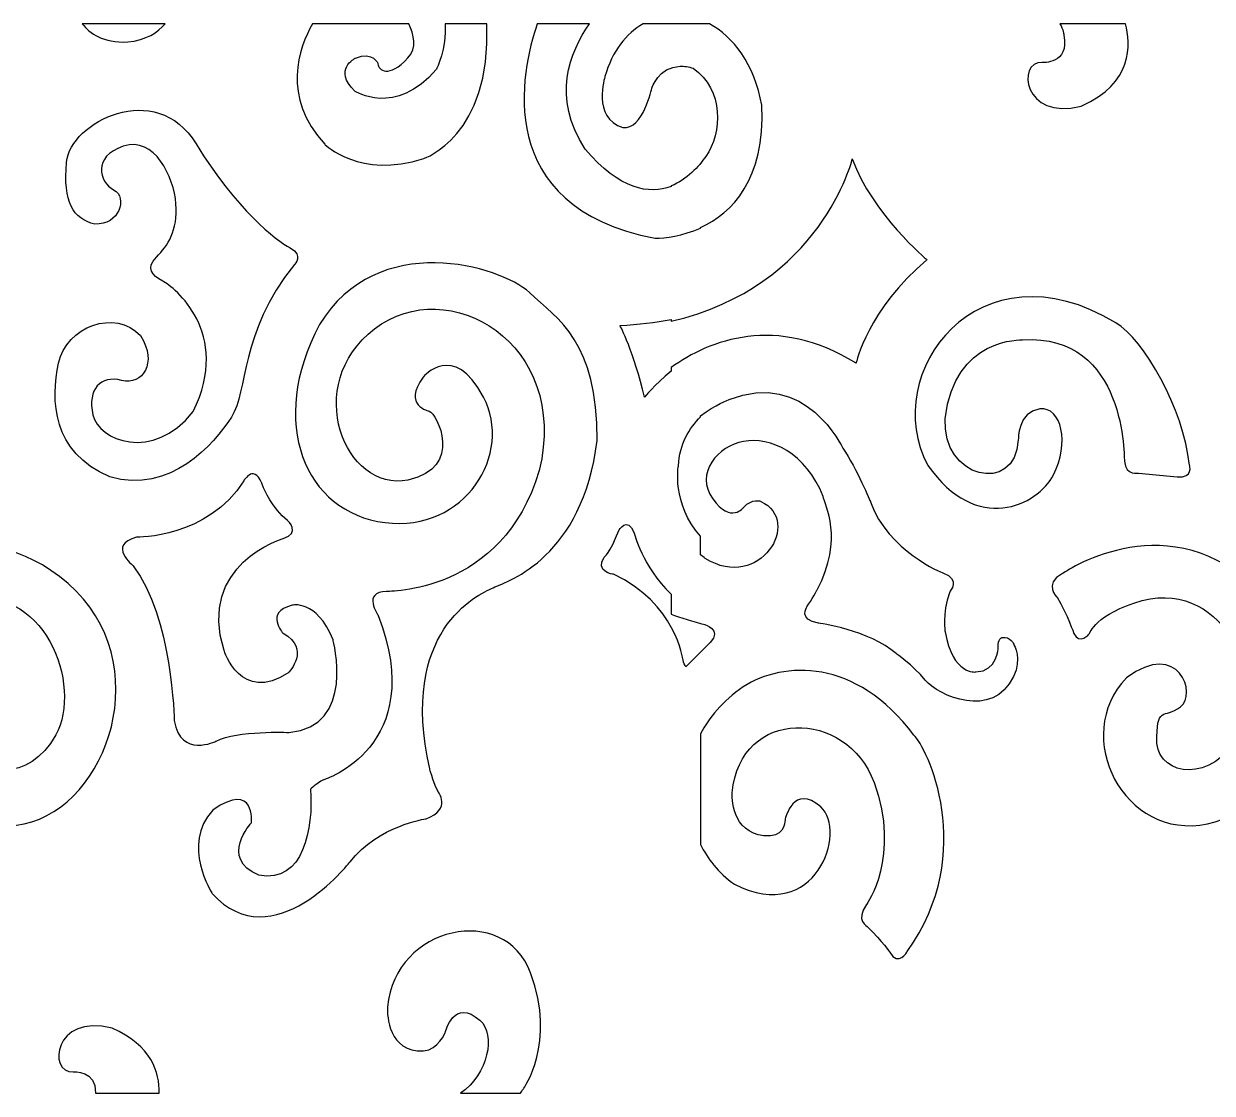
# Model space of a CAD drawing. Header units: centimetres. Extents: x 1.9 to 27.5, y -9.5 to -7.2.
# Drawn here: x 19.8 to 22.322, y -9.5 to -7.231 of the extents above; entities that cross this region are included whole.
import ezdxf

# ---------------------------------------------------------------- set-up
doc = ezdxf.new("R2010")
doc.units = ezdxf.units.CM
doc.header["$MEASUREMENT"] = 0
doc.layers.add('layer 1', color=7, linetype='Continuous')

msp = doc.modelspace()

# ---------------------------------------------------------------- linework, layer by layer
at = {"layer": 'layer 1', "color": 250}
for points, knots in [([(19.92445, -7.23134), (19.92445, -7.23134), (20.10049, -7.23134), (20.10049, -7.23134), (20.10049, -7.23134), (20.08493, -7.24905), (20.05997, -7.26621), (20.0207, -7.26988), (20.0207, -7.26988), (19.96828, -7.27227), (19.93977, -7.25173), (19.92445, -7.23134)], [0, 0, 0, 0, 0.25, 0.25, 0.25, 0.25, 0.5, 0.5, 0.5, 0.5, 1, 1, 1, 1]), ([(20.41293, -7.23134), (20.41293, -7.23134), (20.61716, -7.23134), (20.61716, -7.23134), (20.61716, -7.23134), (20.62842, -7.2542), (20.635, -7.28258), (20.61546, -7.30373), (20.61546, -7.30373), (20.57464, -7.34791), (20.55216, -7.32977), (20.55171, -7.31632), (20.55171, -7.31632), (20.55171, -7.31632), (20.54291, -7.28902), (20.50377, -7.3042), (20.50377, -7.3042), (20.50377, -7.3042), (20.45513, -7.32896), (20.50257, -7.37416), (20.50257, -7.37416), (20.50257, -7.37416), (20.58765, -7.43066), (20.6761, -7.32759), (20.6761, -7.32759), (20.6761, -7.32759), (20.69737, -7.28407), (20.69409, -7.23134), (20.69409, -7.23134), (20.69409, -7.23134), (20.78305, -7.23134), (20.78305, -7.23134), (20.78305, -7.23134), (20.79179, -7.4707), (20.6491, -7.5171), (20.6491, -7.5171), (20.6491, -7.5171), (20.51337, -7.56167), (20.43913, -7.48702), (20.43913, -7.48702), (20.43913, -7.48702), (20.34608, -7.38639), (20.38447, -7.28169), (20.41293, -7.23134)], [0, 0, 0, 0, 0.0833333, 0.0833333, 0.0833333, 0.0833333, 0.1666667, 0.1666667, 0.1666667, 0.1666667, 0.25, 0.25, 0.25, 0.25, 0.3333333, 0.3333333, 0.3333333, 0.3333333, 0.4166667, 0.4166667, 0.4166667, 0.4166667, 0.5, 0.5, 0.5, 0.5, 0.5833333, 0.5833333, 0.5833333, 0.5833333, 0.6666667, 0.6666667, 0.6666667, 0.6666667, 0.75, 0.75, 0.75, 0.75, 0.8333333, 0.8333333, 0.8333333, 0.8333333, 1, 1, 1, 1]), ([(21.1738, -7.57543), (21.20769, -7.5618), (21.23273, -7.53388), (21.24743, -7.51271), (21.24743, -7.51271), (21.28223, -7.46257), (21.28571, -7.37121), (21.22074, -7.32553), (21.22074, -7.32553), (21.21047, -7.32246), (21.20127, -7.32117), (21.19306, -7.32121), (21.19306, -7.32121), (21.14675, -7.32308), (21.13286, -7.3678), (21.13286, -7.3678), (21.13286, -7.3678), (21.13286, -7.3678), (21.11429, -7.45694), (21.07137, -7.45137), (21.07137, -7.45137), (21.00525, -7.43131), (21.03348, -7.34329), (21.03348, -7.34329), (21.03348, -7.34329), (21.04873, -7.28928), (21.0785, -7.25191), (21.11437, -7.23134), (21.11437, -7.23134), (21.11437, -7.23134), (21.1738, -7.23134), (21.1738, -7.23134), (21.1738, -7.23134), (21.1738, -7.23134), (21.23635, -7.23134), (21.23635, -7.23134), (21.23635, -7.23134), (21.23635, -7.23134), (21.25494, -7.23134), (21.25494, -7.23134), (21.25494, -7.23134), (21.30594, -7.25876), (21.34971, -7.31627), (21.36653, -7.40426), (21.36653, -7.40426), (21.37335, -7.56251), (21.30336, -7.63281), (21.23635, -7.66353), (21.23635, -7.66353), (21.23635, -7.66353), (21.23635, -7.66464), (21.23635, -7.66464), (21.23635, -7.66464), (21.19796, -7.68168), (21.16089, -7.68592), (21.1402, -7.68645), (21.1402, -7.68645), (20.79071, -7.61908), (20.85599, -7.33049), (20.88964, -7.23134), (20.88964, -7.23134), (20.88964, -7.23134), (21.00061, -7.23134), (21.00061, -7.23134), (21.00061, -7.23134), (20.95924, -7.29215), (20.91913, -7.38642), (20.99133, -7.49705), (20.99133, -7.49705), (21.06566, -7.58423), (21.12768, -7.59367), (21.1738, -7.57636), (21.1738, -7.57636), (21.1738, -7.57636), (21.1738, -7.57543), (21.1738, -7.57543)], [0, 0, 0, 0, 0.05, 0.05, 0.05, 0.05, 0.1, 0.1, 0.1, 0.1, 0.15, 0.15, 0.15, 0.15, 0.2, 0.2, 0.2, 0.2, 0.25, 0.25, 0.25, 0.25, 0.3, 0.3, 0.3, 0.3, 0.35, 0.35, 0.35, 0.35, 0.4, 0.4, 0.4, 0.4, 0.45, 0.45, 0.45, 0.45, 0.5, 0.5, 0.5, 0.5, 0.55, 0.55, 0.55, 0.55, 0.6, 0.6, 0.6, 0.6, 0.65, 0.65, 0.65, 0.65, 0.7, 0.7, 0.7, 0.7, 0.75, 0.75, 0.75, 0.75, 0.8, 0.8, 0.8, 0.8, 0.85, 0.85, 0.85, 0.85, 0.9, 0.9, 0.9, 0.9, 1, 1, 1, 1]), ([(21.99875, -7.23134), (21.99875, -7.23134), (22.13788, -7.23134), (22.13788, -7.23134), (22.13788, -7.23134), (22.14926, -7.27411), (22.1545, -7.35792), (22.04409, -7.40598), (22.04409, -7.40598), (21.91987, -7.43791), (21.90629, -7.31082), (21.96127, -7.31342), (21.96127, -7.31342), (21.96127, -7.31342), (22.01897, -7.31799), (22.00743, -7.25542), (22.00743, -7.25542), (22.00743, -7.25542), (22.00595, -7.24347), (21.99875, -7.23134)], [0, 0, 0, 0, 0.1666667, 0.1666667, 0.1666667, 0.1666667, 0.3333333, 0.3333333, 0.3333333, 0.3333333, 0.5, 0.5, 0.5, 0.5, 0.6666667, 0.6666667, 0.6666667, 0.6666667, 1, 1, 1, 1]), ([(20.37442, -7.74208), (20.37442, -7.74208), (20.39499, -7.72257), (20.3656, -7.70697), (20.3656, -7.70697), (20.33621, -7.69136), (20.25098, -7.62504), (20.16576, -7.4859), (20.16576, -7.4859), (20.08053, -7.34675), (19.89832, -7.44038), (19.89097, -7.52491), (19.89097, -7.52491), (19.88362, -7.60944), (19.90419, -7.64585), (19.95122, -7.65625), (19.95122, -7.65625), (20.00265, -7.65885), (20.02175, -7.60033), (19.99089, -7.58343), (19.99089, -7.58343), (19.96003, -7.56652), (19.94534, -7.51321), (20.01146, -7.4911), (20.01146, -7.4911), (20.07759, -7.46899), (20.11873, -7.55612), (20.12314, -7.61334), (20.12314, -7.61334), (20.12755, -7.67056), (20.10551, -7.70177), (20.082, -7.72647), (20.082, -7.72647), (20.05849, -7.75118), (20.07171, -7.76419), (20.09522, -7.77719), (20.09522, -7.77719), (20.11873, -7.79019), (20.24217, -7.88512), (20.15988, -8.05418), (20.15988, -8.05418), (20.07318, -8.16211), (19.95856, -8.1153), (19.94681, -8.06068), (19.94681, -8.06068), (19.93505, -8.00606), (19.96297, -7.9768), (20.00779, -7.98786), (20.00779, -7.98786), (20.05261, -7.99891), (20.0842, -7.95145), (20.0482, -7.89293), (20.0482, -7.89293), (19.99383, -7.83506), (19.89023, -7.87342), (19.87407, -7.95145), (19.87407, -7.95145), (19.85791, -8.02947), (19.85864, -8.13936), (19.98281, -8.19267), (19.98281, -8.19267), (20.11139, -8.22908), (20.20396, -8.12375), (20.2407, -8.06588), (20.2407, -8.06588), (20.27743, -8.00801), (20.25539, -7.89228), (20.37442, -7.74208)], [0, 0, 0, 0, 0.0555556, 0.0555556, 0.0555556, 0.0555556, 0.1111111, 0.1111111, 0.1111111, 0.1111111, 0.1666667, 0.1666667, 0.1666667, 0.1666667, 0.2222222, 0.2222222, 0.2222222, 0.2222222, 0.2777778, 0.2777778, 0.2777778, 0.2777778, 0.3333333, 0.3333333, 0.3333333, 0.3333333, 0.3888889, 0.3888889, 0.3888889, 0.3888889, 0.4444444, 0.4444444, 0.4444444, 0.4444444, 0.5, 0.5, 0.5, 0.5, 0.5555556, 0.5555556, 0.5555556, 0.5555556, 0.6111111, 0.6111111, 0.6111111, 0.6111111, 0.6666667, 0.6666667, 0.6666667, 0.6666667, 0.7222222, 0.7222222, 0.7222222, 0.7222222, 0.7777778, 0.7777778, 0.7777778, 0.7777778, 0.8333333, 0.8333333, 0.8333333, 0.8333333, 0.8888889, 0.8888889, 0.8888889, 0.8888889, 1, 1, 1, 1]), ([(21.1738, -7.96831), (21.1738, -7.96831), (21.1738, -7.96039), (21.1738, -7.96039), (21.1738, -7.96039), (21.25565, -7.90244), (21.39557, -7.84638), (21.5664, -7.95113), (21.5664, -7.95113), (21.5664, -7.95113), (21.59099, -7.83698), (21.71671, -7.73202), (21.71671, -7.73202), (21.71671, -7.73202), (21.60056, -7.63494), (21.5582, -7.51817), (21.5582, -7.51817), (21.5582, -7.51817), (21.49327, -7.78825), (21.1738, -7.86256), (21.1738, -7.86256), (21.1738, -7.86256), (21.1738, -7.85838), (21.1738, -7.85838), (21.1738, -7.85838), (21.14034, -7.86498), (21.10425, -7.86948), (21.06529, -7.87137), (21.06529, -7.87137), (21.06529, -7.87137), (21.09535, -7.92909), (21.11721, -8.02356), (21.11721, -8.02356), (21.11721, -8.02356), (21.13734, -7.99776), (21.1738, -7.96831)], [0, 0, 0, 0, 0.1, 0.1, 0.1, 0.1, 0.2, 0.2, 0.2, 0.2, 0.3, 0.3, 0.3, 0.3, 0.4, 0.4, 0.4, 0.4, 0.5, 0.5, 0.5, 0.5, 0.6, 0.6, 0.6, 0.6, 0.7, 0.7, 0.7, 0.7, 0.8, 0.8, 0.8, 0.8, 1, 1, 1, 1]), ([(20.19977, -9.07603), (20.19977, -9.07603), (20.13326, -8.97353), (20.20131, -8.89925), (20.20131, -8.89925), (20.29257, -8.83686), (20.28329, -8.92599), (20.28329, -8.92599), (20.28329, -8.92599), (20.28329, -8.92599), (20.21369, -9.00175), (20.29876, -9.0374), (20.29876, -9.0374), (20.39466, -9.05672), (20.41477, -8.93639), (20.40858, -8.85468), (20.40858, -8.85468), (20.40858, -8.85468), (20.42095, -8.8428), (20.43642, -8.83537), (20.43642, -8.83537), (20.43642, -8.83537), (20.65916, -8.76555), (20.55243, -8.48627), (20.55243, -8.48627), (20.55243, -8.48627), (20.51685, -8.4365), (20.57022, -8.43539), (20.57022, -8.43539), (20.57022, -8.43539), (20.81615, -8.44207), (20.89388, -8.17913), (20.89388, -8.17913), (20.96, -7.90728), (20.70015, -7.7591), (20.5447, -7.87831), (20.5447, -7.87831), (20.38925, -7.99753), (20.48205, -8.22593), (20.61546, -8.19919), (20.61546, -8.19919), (20.73611, -8.17356), (20.67578, -8.05658), (20.6607, -8.05323), (20.6607, -8.05323), (20.6607, -8.05323), (20.6027, -8.04098), (20.64794, -7.98081), (20.64794, -7.98081), (20.64794, -7.98081), (20.71175, -7.90282), (20.77555, -8.02315), (20.77555, -8.02315), (20.83936, -8.14348), (20.73727, -8.3106), (20.56674, -8.28943), (20.56674, -8.28943), (20.39621, -8.26827), (20.31732, -8.07663), (20.42753, -7.8694), (20.42753, -7.8694), (20.5505, -7.66773), (20.81151, -7.74461), (20.873, -7.80143), (20.873, -7.80143), (20.93448, -7.85826), (21.01801, -7.90616), (21.01685, -8.11563), (21.01685, -8.11563), (20.98553, -8.36297), (20.83008, -8.41311), (20.79643, -8.42759), (20.79643, -8.42759), (20.76279, -8.44207), (20.59574, -8.52006), (20.66186, -8.81197), (20.66186, -8.81197), (20.66186, -8.81197), (20.6665, -8.83426), (20.67927, -8.85988), (20.67927, -8.85988), (20.67927, -8.85988), (20.70943, -8.89776), (20.65374, -8.91782), (20.65374, -8.91782), (20.65374, -8.91782), (20.55282, -8.9323), (20.49249, -9.00918), (20.49249, -9.00918), (20.49249, -9.00918), (20.32854, -9.21864), (20.19977, -9.07603)], [0, 0, 0, 0, 0.0416667, 0.0416667, 0.0416667, 0.0416667, 0.0833333, 0.0833333, 0.0833333, 0.0833333, 0.125, 0.125, 0.125, 0.125, 0.1666667, 0.1666667, 0.1666667, 0.1666667, 0.2083333, 0.2083333, 0.2083333, 0.2083333, 0.25, 0.25, 0.25, 0.25, 0.2916667, 0.2916667, 0.2916667, 0.2916667, 0.3333333, 0.3333333, 0.3333333, 0.3333333, 0.375, 0.375, 0.375, 0.375, 0.4166667, 0.4166667, 0.4166667, 0.4166667, 0.4583333, 0.4583333, 0.4583333, 0.4583333, 0.5, 0.5, 0.5, 0.5, 0.5416667, 0.5416667, 0.5416667, 0.5416667, 0.5833333, 0.5833333, 0.5833333, 0.5833333, 0.625, 0.625, 0.625, 0.625, 0.6666667, 0.6666667, 0.6666667, 0.6666667, 0.7083333, 0.7083333, 0.7083333, 0.7083333, 0.75, 0.75, 0.75, 0.75, 0.7916667, 0.7916667, 0.7916667, 0.7916667, 0.8333333, 0.8333333, 0.8333333, 0.8333333, 0.875, 0.875, 0.875, 0.875, 0.9166667, 0.9166667, 0.9166667, 0.9166667, 1, 1, 1, 1]), ([(22.27382, -8.16754), (22.27382, -8.16754), (22.2829, -8.19604), (22.24727, -8.19215), (22.24727, -8.19215), (22.24727, -8.19215), (22.16553, -8.18438), (22.16553, -8.18438), (22.16553, -8.18438), (22.16553, -8.18438), (22.13898, -8.19151), (22.13549, -8.15912), (22.13549, -8.15912), (22.13549, -8.15912), (22.14108, -7.88646), (21.91962, -7.90201), (21.91962, -7.90201), (21.91962, -7.90201), (21.77431, -7.89488), (21.75545, -8.0691), (21.75545, -8.0691), (21.74706, -8.19474), (21.90355, -8.23296), (21.91054, -8.11379), (21.91054, -8.11379), (21.91054, -8.11379), (21.90914, -8.0542), (21.95595, -8.04838), (21.95595, -8.04838), (22.00276, -8.04255), (22.01952, -8.12221), (21.98529, -8.18827), (21.98529, -8.18827), (21.95106, -8.25433), (21.82181, -8.31585), (21.71842, -8.16819), (21.71842, -8.16819), (21.61369, -7.97212), (21.82696, -7.68986), (22.11733, -7.86574), (22.11733, -7.86574), (22.17741, -7.90136), (22.26043, -8.04714), (22.27382, -8.16754)], [0, 0, 0, 0, 0.0833333, 0.0833333, 0.0833333, 0.0833333, 0.1666667, 0.1666667, 0.1666667, 0.1666667, 0.25, 0.25, 0.25, 0.25, 0.3333333, 0.3333333, 0.3333333, 0.3333333, 0.4166667, 0.4166667, 0.4166667, 0.4166667, 0.5, 0.5, 0.5, 0.5, 0.5833333, 0.5833333, 0.5833333, 0.5833333, 0.6666667, 0.6666667, 0.6666667, 0.6666667, 0.75, 0.75, 0.75, 0.75, 0.8333333, 0.8333333, 0.8333333, 0.8333333, 1, 1, 1, 1]), ([(21.23635, -8.35783), (21.23949, -8.36046), (21.24277, -8.36307), (21.2462, -8.36563), (21.2462, -8.36563), (21.36248, -8.43734), (21.45318, -8.28625), (21.36434, -8.24442), (21.36434, -8.24442), (21.36434, -8.24442), (21.34574, -8.23716), (21.32806, -8.2568), (21.32806, -8.2568), (21.32806, -8.2568), (21.30108, -8.2935), (21.26201, -8.2393), (21.26201, -8.2393), (21.22294, -8.18509), (21.27364, -8.12577), (21.3276, -8.11766), (21.3276, -8.11766), (21.38388, -8.10613), (21.46016, -8.14156), (21.49644, -8.23418), (21.49644, -8.23418), (21.49923, -8.25082), (21.54202, -8.32423), (21.48342, -8.43179), (21.48342, -8.43179), (21.48342, -8.43179), (21.47225, -8.45398), (21.46155, -8.4685), (21.46155, -8.4685), (21.46155, -8.4685), (21.44295, -8.49624), (21.48621, -8.50264), (21.48621, -8.50264), (21.48621, -8.50264), (21.59458, -8.51758), (21.65133, -8.56752), (21.65133, -8.56752), (21.65133, -8.56752), (21.68575, -8.59099), (21.71319, -8.62385), (21.71319, -8.62385), (21.74064, -8.65672), (21.85538, -8.70883), (21.90064, -8.61617), (21.90064, -8.61617), (21.91879, -8.57904), (21.90122, -8.54852), (21.90122, -8.54852), (21.90122, -8.54852), (21.90122, -8.54852), (21.89406, -8.52946), (21.87615, -8.5334), (21.87615, -8.5334), (21.87615, -8.5334), (21.86684, -8.53472), (21.86756, -8.55509), (21.86756, -8.55509), (21.86756, -8.55509), (21.86684, -8.60503), (21.82029, -8.60635), (21.82029, -8.60635), (21.82029, -8.60635), (21.77159, -8.61357), (21.75512, -8.52092), (21.75512, -8.52092), (21.75512, -8.52092), (21.74796, -8.48543), (21.76515, -8.43614), (21.76515, -8.43614), (21.76515, -8.43614), (21.7895, -8.4092), (21.75011, -8.39606), (21.75011, -8.39606), (21.75011, -8.39606), (21.63409, -8.35071), (21.59685, -8.24557), (21.59685, -8.24557), (21.59685, -8.24557), (21.5682, -8.17525), (21.53812, -8.13188), (21.53812, -8.13188), (21.53812, -8.13188), (21.45935, -7.96234), (21.29678, -8.02871), (21.29678, -8.02871), (21.29678, -8.02871), (21.26724, -8.03906), (21.23635, -8.06296), (21.23635, -8.06296), (21.23635, -8.06296), (21.23635, -8.06485), (21.23635, -8.06485), (21.23635, -8.06485), (21.21222, -8.08955), (21.19164, -8.12357), (21.18938, -8.1686), (21.18938, -8.1686), (21.18938, -8.1686), (21.17409, -8.24874), (21.23635, -8.31852), (21.23635, -8.31852), (21.23635, -8.31852), (21.23635, -8.35783), (21.23635, -8.35783)], [0, 0, 0, 0, 0.0357143, 0.0357143, 0.0357143, 0.0357143, 0.0714286, 0.0714286, 0.0714286, 0.0714286, 0.1071429, 0.1071429, 0.1071429, 0.1071429, 0.1428571, 0.1428571, 0.1428571, 0.1428571, 0.1785714, 0.1785714, 0.1785714, 0.1785714, 0.2142857, 0.2142857, 0.2142857, 0.2142857, 0.25, 0.25, 0.25, 0.25, 0.2857143, 0.2857143, 0.2857143, 0.2857143, 0.3214286, 0.3214286, 0.3214286, 0.3214286, 0.3571429, 0.3571429, 0.3571429, 0.3571429, 0.3928571, 0.3928571, 0.3928571, 0.3928571, 0.4285714, 0.4285714, 0.4285714, 0.4285714, 0.4642857, 0.4642857, 0.4642857, 0.4642857, 0.5, 0.5, 0.5, 0.5, 0.5357143, 0.5357143, 0.5357143, 0.5357143, 0.5714286, 0.5714286, 0.5714286, 0.5714286, 0.6071429, 0.6071429, 0.6071429, 0.6071429, 0.6428571, 0.6428571, 0.6428571, 0.6428571, 0.6785714, 0.6785714, 0.6785714, 0.6785714, 0.7142857, 0.7142857, 0.7142857, 0.7142857, 0.75, 0.75, 0.75, 0.75, 0.7857143, 0.7857143, 0.7857143, 0.7857143, 0.8214286, 0.8214286, 0.8214286, 0.8214286, 0.8571429, 0.8571429, 0.8571429, 0.8571429, 0.8928571, 0.8928571, 0.8928571, 0.8928571, 0.9285714, 0.9285714, 0.9285714, 0.9285714, 1, 1, 1, 1]), ([(20.20875, -8.75293), (20.20875, -8.75293), (20.13254, -8.79066), (20.11944, -8.70948), (20.11944, -8.70948), (20.11944, -8.70948), (20.11587, -8.48994), (20.03251, -8.38132), (20.03251, -8.38132), (20.03251, -8.38132), (19.97655, -8.33673), (20.03966, -8.32072), (20.03966, -8.32072), (20.03966, -8.32072), (20.19208, -8.32186), (20.2671, -8.20067), (20.2671, -8.20067), (20.2671, -8.20067), (20.29092, -8.1595), (20.30878, -8.21553), (20.30878, -8.21553), (20.30878, -8.21553), (20.32783, -8.26012), (20.35998, -8.28528), (20.35998, -8.28528), (20.35998, -8.28528), (20.38975, -8.31157), (20.35046, -8.32301), (20.35046, -8.32301), (20.35046, -8.32301), (20.16707, -8.37903), (20.22542, -8.56083), (20.22542, -8.56083), (20.22542, -8.56083), (20.25996, -8.67517), (20.36236, -8.60771), (20.36236, -8.60771), (20.36236, -8.60771), (20.41, -8.5574), (20.35046, -8.52425), (20.35046, -8.52425), (20.35046, -8.52425), (20.30997, -8.47965), (20.36951, -8.46479), (20.36951, -8.46479), (20.36951, -8.46479), (20.42071, -8.45107), (20.45644, -8.53797), (20.45644, -8.53797), (20.45644, -8.53797), (20.50645, -8.7232), (20.36236, -8.73463), (20.36236, -8.73463), (20.36236, -8.73463), (20.25281, -8.73006), (20.20875, -8.75293)], [0, 0, 0, 0, 0.0666667, 0.0666667, 0.0666667, 0.0666667, 0.1333333, 0.1333333, 0.1333333, 0.1333333, 0.2, 0.2, 0.2, 0.2, 0.2666667, 0.2666667, 0.2666667, 0.2666667, 0.3333333, 0.3333333, 0.3333333, 0.3333333, 0.4, 0.4, 0.4, 0.4, 0.4666667, 0.4666667, 0.4666667, 0.4666667, 0.5333333, 0.5333333, 0.5333333, 0.5333333, 0.6, 0.6, 0.6, 0.6, 0.6666667, 0.6666667, 0.6666667, 0.6666667, 0.7333333, 0.7333333, 0.7333333, 0.7333333, 0.8, 0.8, 0.8, 0.8, 0.8666667, 0.8666667, 0.8666667, 0.8666667, 1, 1, 1, 1]), ([(19.55019, -8.52538), (19.55019, -8.52538), (19.52943, -8.55055), (19.51725, -8.52474), (19.51725, -8.52474), (19.51725, -8.52474), (19.50437, -8.48537), (19.48217, -8.44795), (19.48217, -8.44795), (19.48217, -8.44795), (19.45067, -8.4202), (19.49363, -8.39762), (19.49363, -8.39762), (19.49363, -8.39762), (19.70218, -8.25091), (19.89406, -8.41868), (19.89406, -8.41868), (20.08594, -8.58645), (19.97854, -8.89102), (19.80098, -8.92844), (19.80098, -8.92844), (19.62342, -8.96587), (19.51029, -8.74131), (19.62915, -8.61871), (19.62915, -8.61871), (19.74084, -8.53612), (19.7795, -8.65485), (19.7437, -8.68066), (19.7437, -8.68066), (19.7079, -8.70647), (19.69215, -8.6755), (19.69358, -8.75809), (19.69358, -8.75809), (19.70074, -8.82778), (19.811, -8.84327), (19.86828, -8.74002), (19.86828, -8.74002), (19.92556, -8.63678), (19.84537, -8.40964), (19.66208, -8.45481), (19.66208, -8.45481), (19.56328, -8.48321), (19.55019, -8.52538), (19.55019, -8.52538)], [0, 0, 0, 0, 0.0833333, 0.0833333, 0.0833333, 0.0833333, 0.1666667, 0.1666667, 0.1666667, 0.1666667, 0.25, 0.25, 0.25, 0.25, 0.3333333, 0.3333333, 0.3333333, 0.3333333, 0.4166667, 0.4166667, 0.4166667, 0.4166667, 0.5, 0.5, 0.5, 0.5, 0.5833333, 0.5833333, 0.5833333, 0.5833333, 0.6666667, 0.6666667, 0.6666667, 0.6666667, 0.75, 0.75, 0.75, 0.75, 0.8333333, 0.8333333, 0.8333333, 0.8333333, 1, 1, 1, 1]), ([(22.06117, -8.52538), (22.06117, -8.52538), (22.0404, -8.55055), (22.02823, -8.52474), (22.02823, -8.52474), (22.02823, -8.52474), (22.01535, -8.48537), (21.99315, -8.44795), (21.99315, -8.44795), (21.99315, -8.44795), (21.96165, -8.4202), (22.00461, -8.39762), (22.00461, -8.39762), (22.00461, -8.39762), (22.21315, -8.25091), (22.40504, -8.41868), (22.40504, -8.41868), (22.59692, -8.58645), (22.48952, -8.89102), (22.31196, -8.92844), (22.31196, -8.92844), (22.1344, -8.96587), (22.02127, -8.74131), (22.14012, -8.61871), (22.14012, -8.61871), (22.25182, -8.53612), (22.29048, -8.65485), (22.25468, -8.68066), (22.25468, -8.68066), (22.21888, -8.70647), (22.20313, -8.6755), (22.20456, -8.75809), (22.20456, -8.75809), (22.21172, -8.82778), (22.32198, -8.84327), (22.37926, -8.74002), (22.37926, -8.74002), (22.43654, -8.63678), (22.35635, -8.40964), (22.17306, -8.45481), (22.17306, -8.45481), (22.07425, -8.48321), (22.06117, -8.52538), (22.06117, -8.52538)], [0, 0, 0, 0, 0.0833333, 0.0833333, 0.0833333, 0.0833333, 0.1666667, 0.1666667, 0.1666667, 0.1666667, 0.25, 0.25, 0.25, 0.25, 0.3333333, 0.3333333, 0.3333333, 0.3333333, 0.4166667, 0.4166667, 0.4166667, 0.4166667, 0.5, 0.5, 0.5, 0.5, 0.5833333, 0.5833333, 0.5833333, 0.5833333, 0.6666667, 0.6666667, 0.6666667, 0.6666667, 0.75, 0.75, 0.75, 0.75, 0.8333333, 0.8333333, 0.8333333, 0.8333333, 1, 1, 1, 1]), ([(21.20504, -8.59547), (21.20504, -8.59547), (21.25684, -8.54398), (21.25684, -8.54398), (21.25684, -8.54398), (21.2818, -8.51612), (21.24524, -8.50575), (21.24524, -8.50575), (21.24524, -8.50575), (21.22235, -8.50058), (21.19201, -8.49017), (21.1738, -8.48361), (21.1738, -8.48361), (21.1738, -8.48361), (21.1738, -8.44125), (21.1738, -8.44125), (21.1738, -8.44125), (21.11212, -8.38319), (21.09551, -8.31102), (21.09551, -8.31102), (21.09551, -8.31102), (21.08079, -8.27544), (21.06302, -8.30615), (21.06302, -8.30615), (21.06302, -8.30615), (21.04373, -8.35538), (21.03155, -8.36269), (21.03155, -8.36269), (21.03155, -8.36269), (21.01175, -8.39389), (21.05135, -8.39925), (21.05135, -8.39925), (21.05135, -8.39925), (21.18282, -8.4592), (21.19907, -8.58058), (21.19907, -8.58058), (21.19907, -8.58058), (21.20069, -8.58753), (21.20275, -8.5923), (21.20504, -8.59547)], [0, 0, 0, 0, 0.0909091, 0.0909091, 0.0909091, 0.0909091, 0.1818182, 0.1818182, 0.1818182, 0.1818182, 0.2727273, 0.2727273, 0.2727273, 0.2727273, 0.3636364, 0.3636364, 0.3636364, 0.3636364, 0.4545455, 0.4545455, 0.4545455, 0.4545455, 0.5454545, 0.5454545, 0.5454545, 0.5454545, 0.6363636, 0.6363636, 0.6363636, 0.6363636, 0.7272727, 0.7272727, 0.7272727, 0.7272727, 0.8181818, 0.8181818, 0.8181818, 0.8181818, 1, 1, 1, 1]), ([(21.67482, -9.19969), (21.67482, -9.19969), (21.65587, -9.23256), (21.63762, -9.20098), (21.63762, -9.20098), (21.63762, -9.20098), (21.62288, -9.17971), (21.5906, -9.14684), (21.5906, -9.14684), (21.5906, -9.14684), (21.56323, -9.13331), (21.58849, -9.09979), (21.58849, -9.09979), (21.58849, -9.09979), (21.66195, -8.99796), (21.6044, -8.8407), (21.6044, -8.8407), (21.54685, -8.68345), (21.32039, -8.68087), (21.30308, -8.86262), (21.30308, -8.86262), (21.30261, -8.88281), (21.30729, -8.95628), (21.38449, -8.95414), (21.38449, -8.95414), (21.41631, -8.95242), (21.41584, -8.91847), (21.41584, -8.91847), (21.41584, -8.91847), (21.41584, -8.91847), (21.43409, -8.84156), (21.49117, -8.89269), (21.49117, -8.89269), (21.54825, -8.94382), (21.48111, -9.14426), (21.30846, -9.05661), (21.30846, -9.05661), (21.27321, -9.03247), (21.25069, -9.00121), (21.23635, -8.97264), (21.23635, -8.97264), (21.23635, -8.97264), (21.23635, -8.73788), (21.23635, -8.73788), (21.23635, -8.73788), (21.25406, -8.70393), (21.28227, -8.66893), (21.32671, -8.63769), (21.32671, -8.63769), (21.41233, -8.58355), (21.56533, -8.57581), (21.68886, -8.74016), (21.68886, -8.74016), (21.71482, -8.76336), (21.82642, -8.98701), (21.67482, -9.19969)], [0, 0, 0, 0, 0.0666667, 0.0666667, 0.0666667, 0.0666667, 0.1333333, 0.1333333, 0.1333333, 0.1333333, 0.2, 0.2, 0.2, 0.2, 0.2666667, 0.2666667, 0.2666667, 0.2666667, 0.3333333, 0.3333333, 0.3333333, 0.3333333, 0.4, 0.4, 0.4, 0.4, 0.4666667, 0.4666667, 0.4666667, 0.4666667, 0.5333333, 0.5333333, 0.5333333, 0.5333333, 0.6, 0.6, 0.6, 0.6, 0.6666667, 0.6666667, 0.6666667, 0.6666667, 0.7333333, 0.7333333, 0.7333333, 0.7333333, 0.8, 0.8, 0.8, 0.8, 0.8666667, 0.8666667, 0.8666667, 0.8666667, 1, 1, 1, 1]), ([(20.85423, -9.5), (20.85423, -9.5), (20.72723, -9.5), (20.72723, -9.5), (20.72723, -9.5), (20.78522, -9.45988), (20.80254, -9.37543), (20.76823, -9.34536), (20.76823, -9.34536), (20.71285, -9.29684), (20.69514, -9.36983), (20.69514, -9.36983), (20.69514, -9.36983), (20.69514, -9.36983), (20.67935, -9.40872), (20.64849, -9.41035), (20.64849, -9.41035), (20.57359, -9.41239), (20.57136, -9.33598), (20.57182, -9.31682), (20.57182, -9.31682), (20.58861, -9.14434), (20.81992, -9.09553), (20.87576, -9.24477), (20.87576, -9.24477), (20.93159, -9.39401), (20.86033, -9.49065), (20.86033, -9.49065), (20.86033, -9.49065), (20.85776, -9.49397), (20.85577, -9.49708), (20.85423, -9.5)], [0, 0, 0, 0, 0.1111111, 0.1111111, 0.1111111, 0.1111111, 0.2222222, 0.2222222, 0.2222222, 0.2222222, 0.3333333, 0.3333333, 0.3333333, 0.3333333, 0.4444444, 0.4444444, 0.4444444, 0.4444444, 0.5555556, 0.5555556, 0.5555556, 0.5555556, 0.6666667, 0.6666667, 0.6666667, 0.6666667, 0.7777778, 0.7777778, 0.7777778, 0.7777778, 1, 1, 1, 1]), ([(20.08727, -9.5), (20.08727, -9.5), (19.95267, -9.5), (19.95267, -9.5), (19.95267, -9.5), (19.95456, -9.45083), (19.90505, -9.45473), (19.90505, -9.45473), (19.90505, -9.45473), (19.85006, -9.45734), (19.86364, -9.33025), (19.98786, -9.36218), (19.98786, -9.36218), (20.07177, -9.39871), (20.08888, -9.45588), (20.08727, -9.5)], [0, 0, 0, 0, 0.2, 0.2, 0.2, 0.2, 0.4, 0.4, 0.4, 0.4, 0.6, 0.6, 0.6, 0.6, 1, 1, 1, 1])]:
    msp.add_open_spline(points, degree=3, knots=knots, dxfattribs=at)

doc.saveas('drawing.dxf')
